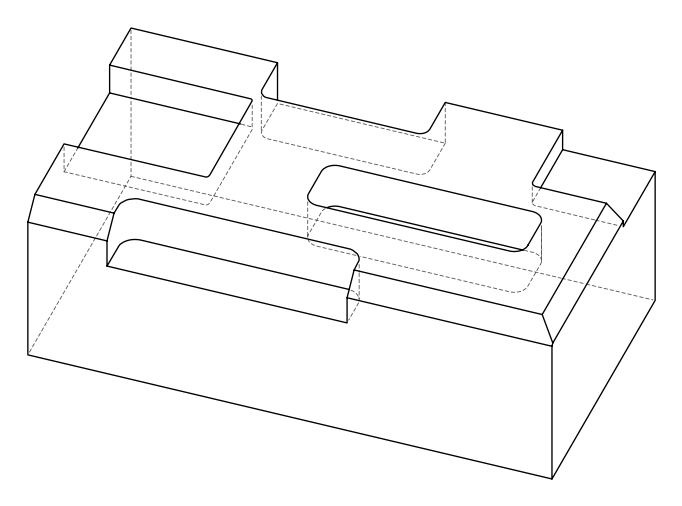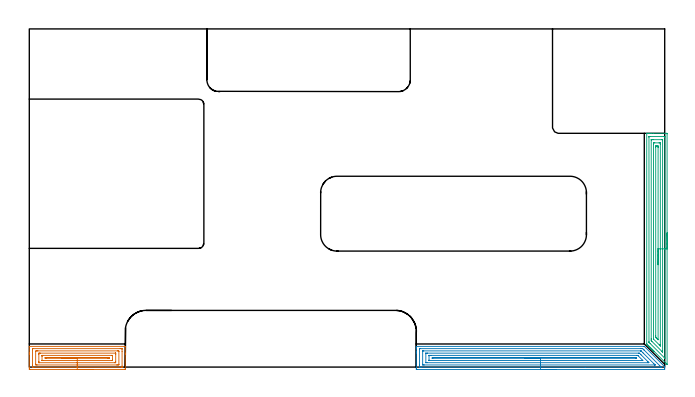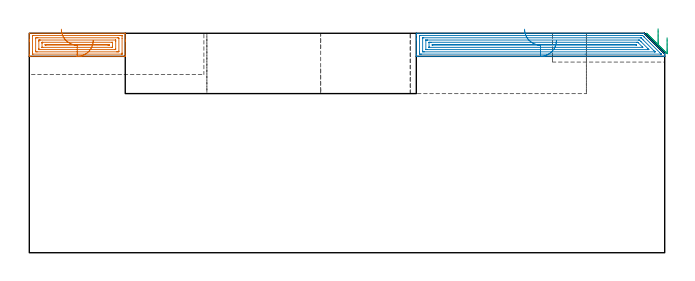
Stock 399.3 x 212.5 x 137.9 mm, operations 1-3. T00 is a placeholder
(PLAN: 8 operations, 4 tool changes, 235.3 min)
(1 AREA_MILL | FG_CHAMFER_SURFACE | UGT0205_001 | 3.08 min | 7088 mm3)
(2 AREA_MILL_1 | FG_CHAMFER_SURFACE_1 | UGT0205_001 | 7.41 min | 17156 mm3)
(3 AREA_MILL_2 | FG_CHAMFER_SURFACE_2 | UGT0205_001 | 5.8 min | 11752 mm3)
(4 MILL_CORNER_NOTCH_RECTANGULAR | CORNER_NOTCH_RECTANGULAR | NXT0201_008 | Follow Part, ap 1.5, ae 75% | 34.92 min | 83092 mm3)
(5 MILL_RECTANGULAR_POCKET | POCKET_RECTANGULAR_STRAIGHT | UGT0201_094 | Follow Part, ap 5, ae 75% | 11.01 min | 294066 mm3)
(6 MILL_SLOT | SLOT_PARTIAL_RECTANGULAR | UGT0201_094 | Follow Part, ap 5, ae 75% | 17.5 min | 242552 mm3)
(7 MILL_SLOT_1 | SLOT_PARTIAL_RECTANGULAR_1 | NXT0201_008 | Follow Part, ap 1.5, ae 75% | 121.37 min | 266389 mm3)
(8 MILL_SLOT_2 | SLOT_PARTIAL_RECTANGULAR_2 | NXT0201_011 | Follow Part, ap 3, ae 75% | 34.17 min | 190036 mm3)
(TOOL UGT0205_001 | Chamfer Mill 20 x 3 x 45 deg. | D20 FL50 Z2)
(TOOL NXT0201_008 | ENDMILL 6mm [2P460-0600-NA 1630] | D6 FL26 Z6)
(TOOL UGT0201_094 | End mill 20 mm | D20 FL38 Z4)
(TOOL NXT0201_011 | ENDMILL 12mm [2P460-1200-NA 1630] | D12 FL38 Z6)
(OP 1 AREA_MILL)
G17 G21 G94 G90
T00 M6
G54
G17 G0 G90 X40.15 Y-1.5 S1061 M3
G43 Z147.9 H0
Z133.4
G94 G1 X40.112 Z132.528 F250.
X39.998 Z131.664
X39.809 Z130.812
X39.547 Z129.98
X39.213 Z129.174
X38.81 Z128.4
X38.342 Z127.664
X37.81 Z126.972
X37.221 Z126.329
X36.578 Z125.74
X35.886 Z125.208
X35.15 Z124.74
X34.376 Z124.337
X33.57 Z124.003
X32.738 Z123.741
X31.887 Z123.552
X31.022 Z123.438
X30.15 Z123.4
X0.703 Y-1.499 Z123.401
X0.502 Y-1.498 Z123.402
X0.006 Y-1.491 Z123.405
X0.002 Y-1.428 Z123.468
X0.001 Y-0.926 Z123.969
X0. Y-0.422 Z124.474
Y7.975 Z132.869
Y8.747 Z133.645
Y8.866 Z133.764
Y12.848 Z137.746
X0.006 Y12.985 Z137.879
X0.009 Y12.996 Z137.89
X0.059 Y13. Z137.9
X60.241
X60.291 Y12.996 Z137.89
X60.294 Y12.985 Z137.879
X60.3 Y12.847 Z137.745
Y8.747 Z133.645
Y7.975 Z132.869
Y-0.926 Z123.969
X60.298 Y-1.428 Z123.468
X60.294 Y-1.491 Z123.405
X59.799 Y-1.5 Z123.4
X30.15
Y-0.086 Z124.814
X2.272 Y-0.085 Z124.815
X2.222 Y-0.084 Z124.816
X2.125 Y-0.079 Z124.821
X2.01 Y-0.069 Z124.831
X2.008 Y-0.036 Z124.864
X2.002 Y0.235 Z125.135
X2. Y0.854 Z125.754
Y1.127 Z126.027
X2.001 Y10.919 Z135.819
X2.007 Y11.536 Z136.436
X2.01 Y11.568 Z136.468
X2.016 Y11.579 Z136.479
X2.222 Y11.586 Z136.486
X57.143
X58.028 Y11.585 Z136.485
X58.078 Y11.584 Z136.484
X58.175 Y11.579 Z136.479
X58.29 Y11.569 Z136.469
X58.292 Y11.536 Z136.436
X58.298 Y11.265 Z136.165
X58.3 Y9.756 Z134.656
Y0.581 Z125.481
X58.293 Y-0.036 Z124.864
X58.29 Y-0.068 Z124.832
X58.284 Y-0.079 Z124.821
X58.078 Y-0.086 Z124.814
X30.15
Y1.328 Z126.228
X4.927 Y1.329 Z126.229
X4.453 Y1.33 Z126.23
X4.042 Y1.335 Z126.235
X4.003 Y1.744 Z126.644
X4. Y1.786 Z126.686
X4.001 Y9.756 Z134.656
X4.002 Y9.796 Z134.696
X4.042 Y10.164 Z135.064
X4.515 Y10.17 Z135.07
X4.927 Y10.171 Z135.071
X5.398
X55.373
X55.847 Y10.17 Z135.07
X56.258 Y10.164 Z135.064
X56.297 Y9.756 Z134.656
X56.3 Y9.714 Z134.614
Y1.744 Z126.644
X56.299 Y1.704 Z126.604
X56.258 Y1.336 Z126.236
X55.785 Y1.33 Z126.23
X55.373 Y1.329 Z126.229
X54.902 Y1.328 Z126.228
X30.15
Y2.743 Z127.643
X6.265
X6.103 Y2.745 Z127.645
X6.023 Y2.748 Z127.648
X6.011 Y2.749 Z127.649
X6.007 Y2.761 Z127.661
X6.004 Y2.792 Z127.692
X6. Y3.335 Z128.235
Y3.525 Z128.425
X6.002 Y7.975 Z132.875
X6.008 Y8.668 Z133.568
X6.025 Y8.75 Z133.65
X6.114 Y8.753 Z133.653
X6.308 Y8.755 Z133.655
X6.697 Y8.757 Z133.657
X6.804
X54.035
X54.197 Y8.755 Z133.655
X54.277 Y8.752 Z133.652
X54.289 Y8.751 Z133.651
X54.293 Y8.739 Z133.639
X54.296 Y8.708 Z133.608
X54.3 Y8.165 Z133.065
Y7.975 Z132.875
X54.298 Y3.525 Z128.425
X54.292 Y2.832 Z127.732
X54.275 Y2.749 Z127.649
X54.186 Y2.747 Z127.647
X53.992 Y2.745 Z127.645
X53.603 Y2.743 Z127.643
X53.496
X30.15
Y4.157 Z129.057
X8.467
X8.21 Y4.158 Z129.058
X8.04 Y4.161 Z129.061
X8.016 Y4.164 Z129.064
X8.01 Y4.171 Z129.071
X8.004 Y4.201 Z129.101
X8.001 Y4.258 Z129.158
Y6.664 Z131.564
X8.005 Y7.085 Z131.985
X8.01 Y7.319 Z132.219
X8.019 Y7.337 Z132.237
X8.057 Y7.339 Z132.239
X8.125 Y7.342 Z132.242
X8.211 Y7.343 Z132.243
X8.467
X51.833
X52.09 Y7.342 Z132.242
X52.26 Y7.338 Z132.238
X52.284 Y7.336 Z132.236
X52.29 Y7.329 Z132.229
X52.296 Y7.298 Z132.198
X52.299 Y7.242 Z132.142
X52.3 Y4.836 Z129.736
X52.295 Y4.415 Z129.315
X52.29 Y4.181 Z129.081
X52.282 Y4.163 Z129.063
X52.243 Y4.161 Z129.061
X52.175 Y4.158 Z129.058
X52.089 Y4.157 Z129.057
X51.833
X30.15
Y5.571 Z130.471
X10.502 Y5.572 Z130.472
X10.237 Y5.573 Z130.473
X10.06 Y5.576 Z130.476
X10.021 Y5.578 Z130.478
X10.01 Y5.593 Z130.493
X10.007 Y5.631 Z130.531
X10.003 Y5.75 Z130.65
X10.005 Y5.829 Z130.729
X10.01 Y5.892 Z130.792
X10.017 Y5.922 Z130.822
X10.06 Y5.924 Z130.824
X10.237 Y5.927 Z130.827
X10.502 Y5.928 Z130.828
X10.857 Y5.929 Z130.829
X49.708 Y5.928 Z130.828
X50.063 Y5.926 Z130.826
X50.24 Y5.924 Z130.824
X50.283 Y5.922 Z130.822
X50.29 Y5.892 Z130.792
X50.295 Y5.829 Z130.729
X50.297 Y5.75 Z130.65
X50.293 Y5.631 Z130.531
X50.29 Y5.593 Z130.493
X50.279 Y5.578 Z130.478
X50.24 Y5.576 Z130.476
X50.063 Y5.573 Z130.473
X49.798 Y5.571 Z130.471
X49.443
X30.15
X29.278 Z130.509
X28.414 Z130.623
X27.562 Z130.812
X26.73 Z131.074
X25.924 Z131.408
X25.15 Z131.811
X24.414 Z132.28
X23.722 Z132.811
X23.079 Z133.4
X22.49 Z134.043
X21.959 Z134.735
X21.49 Z135.471
X21.087 Z136.245
X20.753 Z137.051
X20.491 Z137.883
X20.302 Z138.735
X20.188 Z139.6
X20.15 Z140.471
G0 Z147.9
M5
M2
(OP 2 AREA_MILL_1)
G17 G21 G94 G90
T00 M6
G54
G17 G0 G90 X331.25 Y-1.5 S1061 M3
G43 Z147.9 H0
Z133.4
G94 G1 X331.212 Z132.528 F250.
X331.098 Z131.663
X330.909 Z130.812
X330.647 Z129.98
X330.313 Z129.174
X329.91 Z128.4
X329.442 Z127.664
X328.91 Z126.972
X328.321 Z126.329
X327.678 Z125.74
X326.986 Z125.208
X326.25 Z124.74
X325.476 Z124.337
X324.67 Z124.003
X323.838 Z123.741
X322.987 Z123.552
X322.122 Z123.438
X321.25 Z123.4
X243.778
X243.209 Y-1.495 Z123.402
X243.206 Y-1.493 Z123.404
X243.202 Y-0.926 Z123.97
X243.2 Y-0.349 Z124.548
Y8.866 Z133.76
Y9.491 Z134.388
Y9.756 Z134.653
Y11.536 Z136.431
Y12.067 Z136.965
Y12.426 Z137.325
Y12.659 Z137.558
X243.208 Y12.964 Z137.855
X243.21 Y12.997 Z137.888
X243.333 Y13. Z137.9
X386.255
X386.494 Z137.884
X386.6 Y12.9 Z137.799
X399.019 Y0.481 Z125.38
X399.235 Y0.261 Z125.159
X399.29 Y0.203 Z125.102
X399.3 Y-0.02 Z124.88
Y-0.926 Z123.973
Y-1.287 Z123.612
X399.29 Y-1.493 Z123.405
X399.247 Y-1.5 Z123.4
X321.25
Y-0.086 Z124.814
X246.449
X245.605 Y-0.082 Z124.818
X245.559 Y-0.079 Z124.821
X245.21 Y-0.036 Z124.864
X245.203 Y0.319 Z125.219
X245.201 Y0.854 Z125.754
X245.2 Y1.213 Z126.113
X245.201 Y11.004 Z135.904
X245.208 Y11.536 Z136.436
X245.21 Y11.574 Z136.474
X245.361 Y11.581 Z136.481
X245.46 Y11.585 Z136.485
X245.51
X245.559 Y11.586 Z136.486
X384.425
X385.316 Y11.585 Z136.485
X385.365 Y11.583 Z136.483
X385.413 Y11.579 Z136.479
X385.471 Y11.567 Z136.467
X385.506 Y11.536 Z136.436
X386.255 Y10.795 Z135.695
X386.405 Y10.646 Z135.546
X396.196 Y0.854 Z125.754
X396.941 Y0.107 Z125.007
X397.079 Y-0.036 Z124.864
X397.116 Y-0.078 Z124.822
X397.04 Y-0.083 Z124.817
X396.99 Y-0.085 Z124.815
X349.319 Y-0.086 Z124.814
X321.25
Y1.328 Z126.228
X248.23 Y1.329 Z126.229
X247.754 Y1.33 Z126.23
X247.34 Y1.333 Z126.233
X247.211 Y1.335 Z126.235
X247.204 Y1.604 Z126.504
X247.201 Y1.744 Z126.644
X247.2 Y9.756 Z134.656
X247.201 Y9.895 Z134.795
X247.205 Y10.035 Z134.935
X247.21 Y10.128 Z135.028
X247.219 Y10.165 Z135.065
X247.237 Y10.167 Z135.067
X247.34 Y10.169 Z135.069
X247.815 Y10.171 Z135.071
X384.059
X384.266 Y10.169 Z135.069
X384.37 Y10.167 Z135.067
X384.417 Y10.165 Z135.065
X384.474 Y10.117 Z135.017
X384.842 Y9.756 Z134.656
X385.365 Y9.236 Z134.136
X385.735 Y8.866 Z133.766
X392.489 Y2.112 Z127.012
X392.854 Y1.744 Z126.644
X393.217 Y1.373 Z126.273
X393.254 Y1.334 Z126.234
X393.227 Y1.333 Z126.233
X393.154 Y1.33 Z126.23
X393.043 Y1.329 Z126.229
X392.905 Y1.328 Z126.228
X321.25
Y2.743 Z127.643
X249.903
X249.224 Y2.748 Z127.648
X249.211 Y2.749 Z127.649
X249.207 Y2.765 Z127.665
X249.203 Y2.81 Z127.71
X249.201 Y2.901 Z127.801
X249.2 Y8.381 Z133.281
X249.201 Y8.584 Z133.484
X249.204 Y8.685 Z133.585
X249.209 Y8.735 Z133.635
X249.213 Y8.751 Z133.651
X249.234 Y8.752 Z133.652
X250.011 Y8.757 Z133.657
X250.12
X382.802
X383.193 Y8.753 Z133.653
X383.383 Y8.75 Z133.65
X383.584 Y8.56 Z133.46
X384.175 Y7.975 Z132.875
X384.474 Y7.677 Z132.577
X388.626 Y3.525 Z128.425
X388.927 Y3.222 Z128.122
X389.315 Y2.824 Z127.724
X389.371 Y2.749 Z127.649
X388.818 Y2.743 Z127.643
X321.25
Y4.157 Z129.057
X251.534 Y4.158 Z129.058
X251.362 Y4.16 Z129.06
X251.227 Y4.164 Z129.064
X251.209 Y4.17 Z129.07
X251.205 Y4.184 Z129.084
X251.202 Y4.217 Z129.117
X251.2 Y4.415 Z129.315
X251.201 Y7.085 Z131.985
X251.203 Y7.233 Z132.133
X251.208 Y7.307 Z132.207
X251.212 Y7.336 Z132.236
X251.277 Y7.338 Z132.238
X251.535 Y7.342 Z132.242
X251.792 Y7.343 Z132.243
X252.425
X381.803
X382.061 Y7.341 Z132.241
X382.232 Y7.337 Z132.237
X382.357 Y7.333 Z132.233
X382.408 Y7.286 Z132.186
X382.616 Y7.085 Z131.985
X385.365 Y4.337 Z129.237
X385.479 Y4.215 Z129.115
X385.527 Y4.163 Z129.063
X385.509 Y4.16 Z129.06
X385.476 Y4.159 Z129.059
X385.365 Y4.157 Z129.057
X321.25
Y5.571 Z130.471
X253.573 Y5.572 Z130.472
X253.304 Y5.574 Z130.474
X253.234 Y5.578 Z130.478
X253.209 Y5.581 Z130.481
X253.208 Y5.595 Z130.495
X253.205 Y5.673 Z130.573
X253.225 Y5.922 Z130.822
X253.573 Y5.926 Z130.826
X253.84 Y5.928 Z130.828
X266.293 Y5.929 Z130.829
X380.912 Y5.928 Z130.828
X381.181 Y5.927 Z130.827
X381.268 Y5.924 Z130.824
X381.308 Y5.922 Z130.822
X381.35 Y5.89 Z130.79
X381.426 Y5.82 Z130.72
X381.499 Y5.748 Z130.648
X381.639 Y5.602 Z130.502
X381.66 Y5.576 Z130.476
X381.643 Y5.575 Z130.475
X381.596 Y5.573 Z130.473
X381.536 Y5.571 Z130.471
X381.27
X321.25
X320.378 Z130.509
X319.514 Z130.623
X318.662 Z130.812
X317.83 Z131.074
X317.024 Z131.408
X316.25 Z131.811
X315.514 Z132.28
X314.822 Z132.811
X314.179 Z133.4
X313.59 Z134.043
X313.059 Z134.735
X312.59 Z135.471
X312.187 Z136.245
X311.853 Z137.051
X311.591 Z137.883
X311.402 Z138.735
X311.288 Z139.6
X311.25 Z140.471
G0 Z147.9
M5
M2
(OP 3 AREA_MILL_2)
G17 G21 G94 G90
T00 M6
G54
G17 G0 G90 X400.8 Y84.3 S1061 M3
G43 Z147.9 H0
Z135.1
G94 G1 Y84.262 Z134.228 F250.
Y84.148 Z133.364
Y83.959 Z132.512
Y83.697 Z131.68
Y83.363 Z130.874
Y82.96 Z130.1
Y82.492 Z129.364
Y81.961 Z128.672
Y81.371 Z128.029
Y80.728 Z127.44
Y80.036 Z126.909
Y79.3 Z126.44
Y78.526 Z126.037
Y77.72 Z125.703
Y76.888 Z125.441
Y76.037 Z125.252
Y75.172 Z125.138
Y74.3 Z125.1
Y1.823
X400.795 Y1.732 Z125.104
X400.792 Y1.719 Z125.105
X400.767 Y1.732 Z125.131
X399.93 Y2.57 Z125.97
X392.764 Y9.734 Z133.133
X392.721 Y9.779 Z133.178
X392.511 Y9.988 Z133.388
X392.467 Y10.032 Z133.43
X392.423 Y10.077 Z133.476
X392.214 Y10.285 Z133.685
X392.17 Y10.329 Z133.727
X392.125 Y10.375 Z133.774
X391.918 Y10.582 Z133.981
X391.872 Y10.626 Z134.025
X391.827 Y10.673 Z134.072
X391.621 Y10.879 Z134.278
X391.575 Y10.924 Z134.322
X391.529 Y10.971 Z134.37
X391.324 Y11.175 Z134.575
X391.278 Y11.221 Z134.62
X391.231 Y11.269 Z134.668
X391.027 Y11.472 Z134.872
X390.98 Y11.519 Z134.917
X390.933 Y11.567 Z134.966
X390.731 Y11.769 Z135.168
X390.683 Y11.816 Z135.214
X390.635 Y11.865 Z135.264
X390.434 Y12.066 Z135.465
X390.385 Y12.113 Z135.512
X390.337 Y12.163 Z135.562
X390.137 Y12.362 Z135.762
X390.088 Y12.411 Z135.809
X390.039 Y12.461 Z135.86
X389.84 Y12.659 Z136.059
X389.791 Y12.708 Z136.106
X389.741 Y12.759 Z136.158
X389.544 Y12.956 Z136.355
X389.493 Y13.005 Z136.404
X389.443 Y13.057 Z136.456
X389.247 Y13.253 Z136.652
X389.196 Y13.303 Z136.701
X389.145 Y13.355 Z136.754
X388.95 Y13.549 Z136.949
X388.898 Y13.6 Z136.998
X388.847 Y13.653 Z137.052
X388.653 Y13.846 Z137.245
X388.601 Y13.897 Z137.296
X388.548 Y13.951 Z137.35
X388.437 Y14.062 Z137.461
X388.137 Y14.362 Z137.759
X388.005 Y14.497 Z137.891
X388. Y14.845 Z137.9
Y146.719
X388.003 Y146.89 Z137.888
X388.06 Y146.893 Z137.831
X388.487 Y146.9 Z137.413
X388.771 Z137.129
X389.493 Z136.402
X390.746 Z135.151
X392.17 Z133.726
X400.199 Z125.699
X400.466 Y146.898 Z125.431
X400.792 Y146.89 Z125.106
X400.799 Y146.564 Z125.099
X400.8 Y74.3 Z125.1
X399.386 Z126.514
X399.385 Y5.826 Z126.515
X399.384 Y5.746 Z126.516
X399.379 Y5.591 Z126.521
X399.376 Y5.583 Z126.524
X399.368 Y5.587 Z126.532
X399.345 Y5.607 Z126.555
X399.307 Y5.643 Z126.593
X399.045 Y5.904 Z126.855
X390.105 Y14.845 Z135.795
X389.493 Y15.464 Z136.407
X389.429 Y15.532 Z136.471
X389.42 Y15.661 Z136.48
X389.416 Y15.739 Z136.484
X389.415 Y15.818 Z136.485
X389.414 Y144.563 Z136.486
X389.415 Y144.642 Z136.485
X389.419 Y144.8 Z136.481
X389.422 Y144.891 Z136.478
X389.442 Y144.894 Z136.458
X389.493 Y144.897 Z136.407
X389.97 Y144.9 Z135.93
X398.892 Z127.008
X399.307 Y144.897 Z126.593
X399.365 Y144.894 Z126.535
X399.377 Y144.891 Z126.523
X399.381 Y144.827 Z126.519
X399.384 Y144.721 Z126.516
X399.386 Y144.563 Z126.514
Y144.484
Y74.3
X397.972 Z127.928
X397.971 Y10.375 Z127.929
X397.97 Y9.926 Z127.93
X397.966 Y9.481 Z127.934
X397.964 Y9.449 Z127.936
X397.925 Y9.481 Z127.975
X397.522 Y9.878 Z128.378
X391.278 Y16.122 Z134.622
X391.023 Y16.38 Z134.877
X390.897 Y16.51 Z135.003
X390.837 Y16.574 Z135.063
X390.835 Y16.633 Z135.065
X390.83 Y17.081 Z135.07
X390.829 Y17.527 Z135.071
X390.828 Y17.977 Z135.072
X390.829 Y142.696 Z135.071
X390.831 Y142.808 Z135.069
X390.833 Y142.864 Z135.067
X390.835 Y142.884 Z135.065
X390.871 Y142.89 Z135.029
X391.076 Y142.898 Z134.824
X391.278 Y142.899 Z134.622
X391.966 Y142.9 Z133.934
X397.522 Y142.899 Z128.378
X397.726 Y142.898 Z128.174
X397.862 Y142.894 Z128.038
X397.964 Y142.89 Z127.936
X397.966 Y142.845 Z127.934
X397.969 Y142.696 Z127.931
X397.971 Y142.246 Z127.929
X397.972 Y74.3 Z127.928
X396.557 Z129.343
Y13.951
X396.556 Y13.585 Z129.344
X396.554 Y13.402 Z129.346
X396.552 Y13.313 Z129.348
X396.551 Y13.31 Z129.349
X396.535 Y13.321 Z129.365
X396.499 Y13.353 Z129.401
X395.898 Y13.951 Z130.002
X392.323 Y17.527 Z133.577
X392.275 Y17.581 Z133.625
X392.251 Y17.61 Z133.649
X392.249 Y17.631 Z133.651
X392.246 Y17.733 Z133.654
X392.244 Y17.938 Z133.656
X392.243 Y140.014 Z133.657
X392.248 Y140.829 Z133.652
X392.249 Y140.881 Z133.651
X392.289 Y140.89 Z133.611
X392.399 Y140.894 Z133.501
X392.62 Y140.898 Z133.28
X393.062 Y140.9 Z132.838
X395.738 Z130.162
X396.184 Y140.898 Z129.716
X396.403 Y140.894 Z129.497
X396.511 Y140.89 Z129.389
X396.551 Y140.882 Z129.349
X396.557 Y140.014 Z129.343
Y74.3
X395.143 Z130.757
Y17.527
X395.141 Y17.231 Z130.759
X395.139 Y17.188 Z130.761
X395.138 Y17.177 Z130.762
X395.074 Y17.236 Z130.826
X394.922 Y17.379 Z130.978
X394.846 Y17.453 Z131.054
X394.771 Y17.527 Z131.129
X393.954 Y18.344 Z131.946
X393.878 Y18.421 Z132.022
X393.801 Y18.502 Z132.099
X393.664 Y18.65 Z132.236
X393.662 Y18.714 Z132.238
X393.658 Y19.315 Z132.242
X393.657 Y19.613 Z132.243
X393.658 Y138.225 Z132.242
X393.659 Y138.521 Z132.241
X393.664 Y138.82 Z132.236
X393.666 Y138.891 Z132.234
X393.702 Y138.893 Z132.198
X393.786 Y138.897 Z132.114
X393.954 Y138.899 Z131.946
X394.173 Y138.9 Z131.727
X394.846 Y138.898 Z131.054
X395.069 Y138.896 Z130.831
X395.129 Y138.89 Z130.771
X395.136 Y138.873 Z130.764
X395.139 Y138.826 Z130.761
X395.142 Y138.225 Z130.758
X395.143 Y137.928 Z130.757
Y74.3
Y73.429 Z130.795
Y72.564 Z130.909
Y71.712 Z131.098
Y70.88 Z131.36
Y70.074 Z131.694
Y69.3 Z132.097
Y68.564 Z132.565
Y67.872 Z133.096
Y67.229 Z133.686
Y66.64 Z134.329
Y66.109 Z135.021
Y65.64 Z135.757
Y65.237 Z136.531
Y64.903 Z137.337
Y64.641 Z138.169
Y64.452 Z139.02
Y64.338 Z139.885
Y64.3 Z140.757
G0 Z147.9
M5
M2
